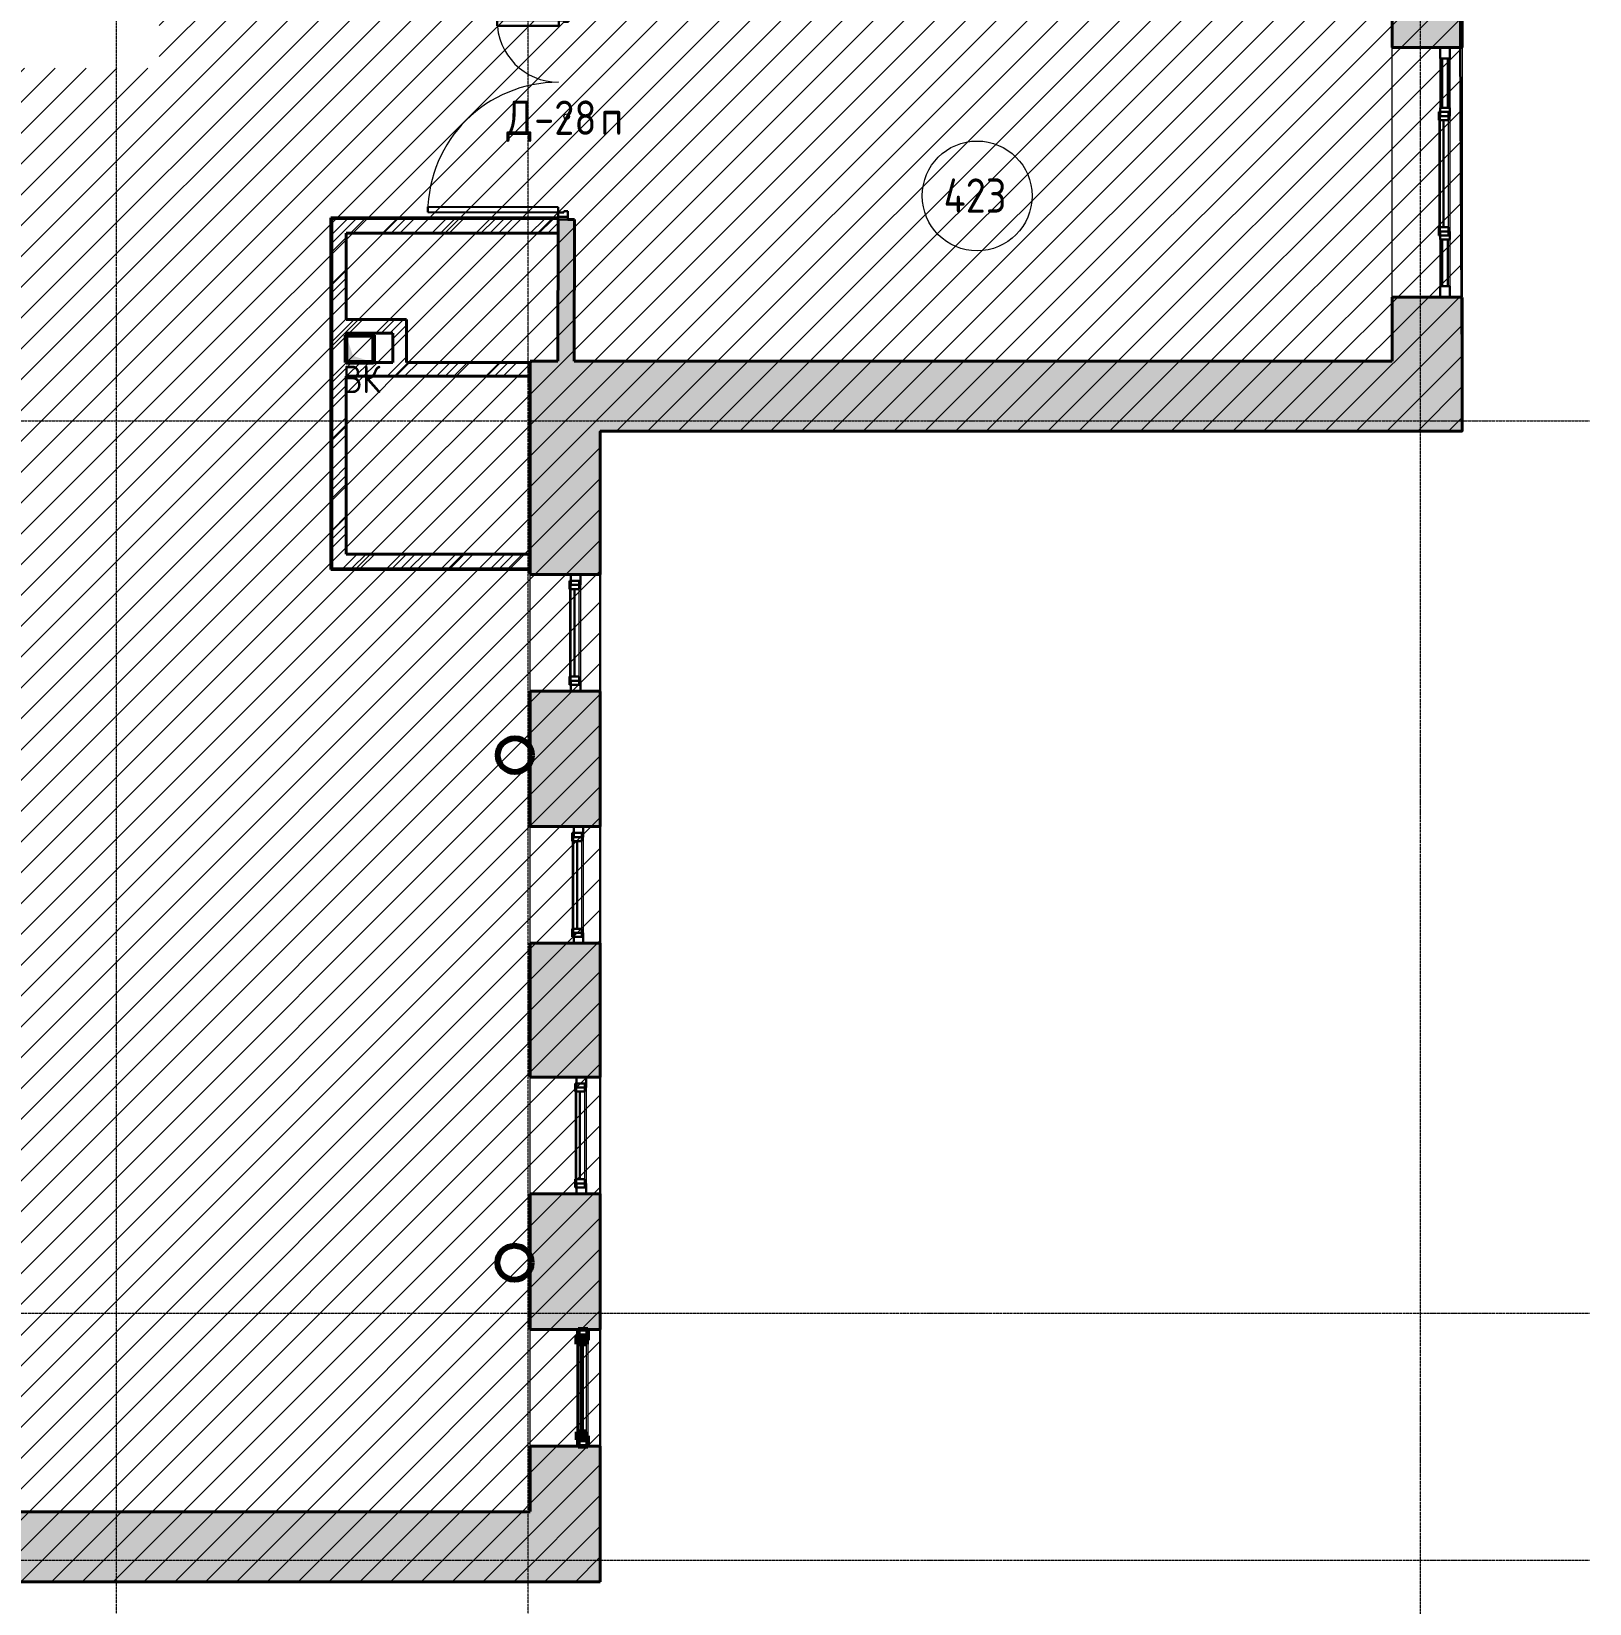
# Model space of a CAD drawing. Header units: millimetres. Extents: x -11886 to 379896, y -8130 to 47743.
# Drawn here: x 368545 to 379896, y 141 to 11595 of the extents above; entities that cross this region are included whole.
import ezdxf

# ---------------------------------------------------------------- set-up
doc = ezdxf.new("R2010")
doc.units = ezdxf.units.MM
for name, pattern in [('ADSK_Линия сетки', [25, 20, -2.5, 0, -2.5]), ('ADSK_Сверху', [4.5, 3, -1.5]), ('ADSK_Снесено', [4.5, 3, -1.5])]:
    doc.linetypes.add(name, pattern=pattern)
for name, color, linetype, lineweight, true_color in [('_ Окна', 5, 'Continuous', 30, 0x0000ff), ('Витраж', 5, 'Continuous', 18, 0x0000ff), ('Двери', 5, 'Continuous', 18, 0x0000ff), ('Линии', 7, 'Continuous', 9, 0x00a600), ('Окна', 5, 'Continuous', 18, 0x0000ff), ('Панели витража', 5, 'Continuous', 18, 0x0000ff), ('планы со стояками отопление_dwg', 7, 'Continuous', 9, 0x767676), ('Стены внутренние', 5, 'Continuous', 18, 0x0000ff), ('Стены наружные', 1, 'ADSK_Снесено', 18, 0xff0000), ('Стены штриховка', 5, 'Continuous', 18, 0x0000ff)]:
    doc.layers.add(name, color=color, linetype=linetype, lineweight=lineweight, true_color=true_color)
for name, color, linetype, lineweight in [('Аннотация', 7, 'Continuous', 9), ('Марки дверей', 7, 'Continuous', 20), ('Марки помещений', 7, 'Continuous', 20), ('Оси', 7, 'Continuous', 9), ('стояки', 7, 'Continuous', 9), ('Узлы', 7, 'Continuous', 18)]:
    doc.layers.add(name, color=color, linetype=linetype, lineweight=lineweight)
doc.styles.add('GOST Common_1', font='GOST_Common.ttf', dxfattribs={"width": 0.9, "height": 200})
doc.styles.add('GOST Common_2', font='GOST_Common.ttf', dxfattribs={"width": 0.9, "height": 250})
pattern_1 = [(45, (322754.53, 150), (-179.6051, 179.6051), []), (45, (322818.03, 150), (0, 359.2102), []), (45, (322691.03, 150), (0, 359.2102), [])]

# ---------------------------------------------------------------- blocks, each defined once
blk = doc.blocks.new('Прямоугольный импост - 70х20_60мм-1425107-04 План 4-го этажа')
at = {"layer": 'Витраж', "color": 161, "linetype": 'ADSK_Сверху', "true_color": 0xaaaaff}
for p, q in [((-6077, 27832), (-6147, 27832)), ((-6147, 27752), (-6147, 27832)), ((-6077, 27752), (-6077, 27832)), ((-6147, 27382), (-6147, 27412)), ((-6077, 27382), (-6077, 27412))]:
    blk.add_line(p, q, dxfattribs=at)
blk = doc.blocks.new('Прямоугольный импост - 70х20_60мм-1424716-04 План 4-го этажа')
at = {"layer": 'Витраж', "color": 161, "linetype": 'ADSK_Сверху', "true_color": 0xaaaaff}
for p, q in [((-80, 35), (0, 35)), ((0, 35), (0, -35)), ((0, -35), (-80, -35))]:
    blk.add_line(p, q, dxfattribs=at)
blk = doc.blocks.new('Прямоугольный импост - 70х20_60мм-1424717-04 План 4-го этажа')
at = {"layer": 'Витраж', "color": 161, "linetype": 'ADSK_Сверху', "true_color": 0xaaaaff}
for p, q in [((0, 35), (-80, 35)), ((0, -35), (0, 35)), ((-80, -35), (0, -35))]:
    blk.add_line(p, q, dxfattribs=at)
blk = doc.blocks.new('Прямоугольный импост - 70х20_60мм-1258612-04 План 4-го этажа')
at = {"layer": 'Витраж', "color": 161, "linetype": 'ADSK_Сверху', "true_color": 0xaaaaff}
for p, q in [((56011, 19229), (56011, 19199)), ((56081, 19229), (56081, 19199)), ((56011, 18359), (56011, 18329)), ((56081, 18359), (56081, 18329))]:
    blk.add_line(p, q, dxfattribs=at)
blk = doc.blocks.new('Прямоугольный импост - 70х20_60мм-1225113-04 План 4-го этажа')
at = {"layer": 'Витраж', "color": 161, "linetype": 'ADSK_Сверху', "true_color": 0xaaaaff}
for p, q in [((41084, 2327), (41054, 2327)), ((41524, 2327), (41444, 2327)), ((41524, 2257), (41524, 2327)), ((41084, 2257), (41054, 2257)), ((41524, 2257), (41444, 2257))]:
    blk.add_line(p, q, dxfattribs=at)
blk = doc.blocks.new('Прямоугольный импост - 70х60мм-1424714-04 План 4-го этажа')
at = {"layer": 'Витраж', "color": 161, "linetype": 'ADSK_Сверху', "true_color": 0xaaaaff}
for p, q in [((-30, 35), (30, 35)), ((30, -35), (-30, -35))]:
    blk.add_line(p, q, dxfattribs=at)
blk = doc.blocks.new('Прямоугольный импост - 70х60мм-1425109-04 План 4-го этажа')
at = {"layer": 'Витраж', "color": 161, "linetype": 'ADSK_Сверху', "true_color": 0xaaaaff}
for p, q in [((-6077, 27752), (-6147, 27752)), ((-6147, 27412), (-6147, 27752)), ((-6077, 27412), (-6077, 27752)), ((-6147, 27412), (-6077, 27412))]:
    blk.add_line(p, q, dxfattribs=at)
blk = doc.blocks.new('Прямоугольный импост - 70х60мм-V3-04 План 4-го этажа')
at = {"layer": 'Витраж', "color": 161, "linetype": 'ADSK_Сверху', "true_color": 0xaaaaff}
for p, q in [((12864, 2397), (12864, 2327)), ((13224, 2397), (12864, 2397)), ((13224, 2327), (12864, 2327)), ((13224, 2327), (13224, 2397))]:
    blk.add_line(p, q, dxfattribs=at)
blk = doc.blocks.new('Прямоугольный импост - 70х60мм-1258614-04 План 4-го этажа')
at = {"layer": 'Витраж', "color": 161, "linetype": 'ADSK_Сверху', "true_color": 0xaaaaff}
for p, q in [((56081, 19199), (56011, 19199)), ((56011, 19199), (56011, 18359)), ((56081, 19199), (56081, 18359)), ((56011, 18359), (56081, 18359))]:
    blk.add_line(p, q, dxfattribs=at)
blk = doc.blocks.new('Прямоугольный импост - 70х20_56мм-1425354-04 План 4-го этажа')
at = {"layer": 'Витраж', "color": 161, "linetype": 'ADSK_Сверху', "true_color": 0xaaaaff}
for p, q in [((11258, 14868), (11188, 14868)), ((11188, 14868), (11188, 14792)), ((11258, 14868), (11258, 14792)), ((11188, 14094), (11188, 14018)), ((11258, 14094), (11258, 14018)), ((11188, 14018), (11258, 14018))]:
    blk.add_line(p, q, dxfattribs=at)
blk = doc.blocks.new('Прямоугольный импост - 70х20_56мм-1424848-04 План 4-го этажа')
at = {"layer": 'Витраж', "color": 161, "linetype": 'ADSK_Сверху', "true_color": 0xaaaaff}
for p, q in [((-76, 35), (0, 35)), ((0, 35), (0, -35)), ((0, -35), (-76, -35))]:
    blk.add_line(p, q, dxfattribs=at)
blk = doc.blocks.new('Прямоугольный импост - 70х20_56мм-1424849-04 План 4-го этажа')
at = {"layer": 'Витраж', "color": 161, "linetype": 'ADSK_Сверху', "true_color": 0xaaaaff}
for p, q in [((0, 35), (-76, 35)), ((0, -35), (0, 35)), ((-76, -35), (0, -35))]:
    blk.add_line(p, q, dxfattribs=at)
blk = doc.blocks.new('Прямоугольный импост - 70х60мм-1425356-04 План 4-го этажа')
at = {"layer": 'Витраж', "color": 161, "linetype": 'ADSK_Сверху', "true_color": 0xaaaaff}
for p, q in [((11258, 14792), (11188, 14792)), ((11188, 14792), (11188, 14094)), ((11258, 14792), (11258, 14094)), ((11188, 14094), (11258, 14094))]:
    blk.add_line(p, q, dxfattribs=at)
blk = doc.blocks.new('Системная панель - _AR_Стекло_40мм_привязка по центру-1315213-04 План 4-го этажа')
at = {"layer": 'Панели витража', "lineweight": 30}
for p, q in [((180, 20), (-180, 20)), ((-180, 20), (-180, -20)), ((180, -20), (180, 20)), ((-180, -20), (180, -20))]:
    blk.add_line(p, q, dxfattribs=at)
blk = doc.blocks.new('Прямоугольный импост - 70х20_60мм-1315214-04 План 4-го этажа')
at = {"layer": 'Витраж', "lineweight": 30}
for p, q in [((-80, 35), (0, 35)), ((-80, -35), (-80, 35)), ((0, 35), (0, -35)), ((0, -35), (-80, -35))]:
    blk.add_line(p, q, dxfattribs=at)
blk = doc.blocks.new('Прямоугольный импост - 70х20_60мм-1315215-04 План 4-го этажа')
at = {"layer": 'Витраж', "lineweight": 30}
for p, q in [((0, 35), (-80, 35)), ((-80, 35), (-80, -35)), ((0, -35), (0, 35)), ((-80, -35), (0, -35))]:
    blk.add_line(p, q, dxfattribs=at)
blk = doc.blocks.new('Системная панель - _AR_Стекло_40мм_привязка по центру-1426728-04 План 4-го этажа')
at = {"layer": 'Панели витража', "lineweight": 30}
for p, q in [((170, 20), (-170, 20)), ((-170, 20), (-170, -20)), ((170, -20), (170, 20)), ((-170, -20), (170, -20))]:
    blk.add_line(p, q, dxfattribs=at)
blk = doc.blocks.new('Витраж-тент со смещением вовне - 60мм 30 сдвиг-1466976-04 План 4-го этажа')
at = {"layer": '_ Окна'}
for p, q in [((-450, 25), (-450, -45)), ((-450, 25), (-390, 25)), ((-450, -45), (-450, 25)), ((-390, 25), (-390, -45)), ((450, 25), (390, 25)), ((390, 25), (390, -45)), ((450, -45), (450, 25)), ((450, -45), (450, 25)), ((-390, -45), (-450, -45)), ((-390, -10), (390, -10)), ((390, -45), (450, -45))]:
    blk.add_line(p, q, dxfattribs=at)
at = {"layer": 'Окна'}
for p, q in [((390, 25), (-390, 25)), ((-390, -45), (390, -45))]:
    blk.add_line(p, q, dxfattribs=at)
blk = doc.blocks.new('Прямоугольный импост - 70х60мм-V89-04 План 4-го этажа')
at = {"layer": 'Витраж'}
for p, q in [((3750, 35424), (3750, 35784)), ((3820, 35784), (3820, 35424))]:
    blk.add_line(p, q, dxfattribs=at)
blk = doc.blocks.new('Прямоугольный импост - 70х60мм-V197-04 План 4-го этажа')
at = {"layer": 'Витраж'}
for p, q in [((56053, 9588), (56053, 9928)), ((56123, 9928), (56123, 9588))]:
    blk.add_line(p, q, dxfattribs=at)
blk = doc.blocks.new('Прямоугольный импост - 70х60мм-1315212-04 План 4-го этажа')
at = {"layer": 'Витраж', "lineweight": 30}
for p, q in [((-30, 35), (30, 35)), ((-30, -35), (-30, 35)), ((30, 35), (30, -35)), ((30, -35), (-30, -35))]:
    blk.add_line(p, q, dxfattribs=at)
blk = doc.blocks.new('Прямоугольный импост - 70х60мм-V198-04 План 4-го этажа')
at = {"layer": 'Витраж'}
for p, q in [((56053, 9988), (56053, 10828)), ((56123, 10828), (56123, 9988))]:
    blk.add_line(p, q, dxfattribs=at)
blk = doc.blocks.new('Витраж-тент со смещением вовне - 60мм 30 сдвиг-1466964-04 План 4-го этажа')
at = {"layer": '_ Окна'}
for p, q in [((-379, 25), (-379, -45)), ((-379, 25), (-319, 25)), ((-379, -45), (-379, 25)), ((-319, 25), (-319, -45)), ((379, 25), (319, 25)), ((319, 25), (319, -45)), ((379, -45), (379, 25)), ((379, -45), (379, 25)), ((-319, -45), (-379, -45)), ((-319, -10), (319, -10)), ((319, -45), (379, -45))]:
    blk.add_line(p, q, dxfattribs=at)
at = {"layer": 'Окна'}
for p, q in [((319, 25), (-319, 25)), ((-319, -45), (319, -45))]:
    blk.add_line(p, q, dxfattribs=at)
blk = doc.blocks.new('Прямоугольный импост - 70х20_56мм-V199-04 План 4-го этажа')
at = {"layer": 'Витраж', "lineweight": 30}
for p, q in [((-76, 35), (0, 35)), ((-76, -35), (-76, 35)), ((0, 35), (0, -35)), ((0, -35), (-76, -35))]:
    blk.add_line(p, q, dxfattribs=at)
blk = doc.blocks.new('Прямоугольный импост - 70х20_56мм-V200-04 План 4-го этажа')
at = {"layer": 'Витраж', "lineweight": 30}
for p, q in [((0, 35), (-76, 35)), ((-76, 35), (-76, -35)), ((0, -35), (0, 35)), ((-76, -35), (0, -35))]:
    blk.add_line(p, q, dxfattribs=at)
blk = doc.blocks.new('Прямоугольный импост - 70х60мм-V8-04 План 4-го этажа')
at = {"layer": 'Витраж'}
for p, q in [((38846, 14041), (38846, 14739)), ((38916, 14739), (38916, 14041))]:
    blk.add_line(p, q, dxfattribs=at)
blk = doc.blocks.new('Витраж-тент со смещением вовне - 60мм 30 сдвиг-V201-04 План 4-го этажа')
at = {"layer": '_ Окна', "color": 1, "lineweight": 60, "true_color": 0xff0000}
for p, q in [((-379, 25), (-379, -45)), ((-379, 25), (-319, 25)), ((-379, -45), (-379, 25)), ((-319, 25), (-319, -45)), ((379, 25), (319, 25)), ((319, 25), (319, -45)), ((379, -45), (379, 25)), ((379, -45), (379, 25)), ((-319, -45), (-379, -45)), ((-319, -10), (319, -10)), ((319, -45), (379, -45))]:
    blk.add_line(p, q, dxfattribs=at)
at = {"layer": 'Окна'}
for p, q in [((319, 25), (-319, 25)), ((-319, -45), (319, -45))]:
    blk.add_line(p, q, dxfattribs=at)
blk = doc.blocks.new('Прямоугольный импост - 70х20_56мм-V202-04 План 4-го этажа')
at = {"layer": 'Витраж', "color": 1, "lineweight": 60, "true_color": 0xff0000}
for p, q in [((-76, 35), (0, 35)), ((-76, -35), (-76, 35)), ((0, 35), (0, -35)), ((0, -35), (-76, -35))]:
    blk.add_line(p, q, dxfattribs=at)
blk = doc.blocks.new('Прямоугольный импост - 70х20_56мм-V203-04 План 4-го этажа')
at = {"layer": 'Витраж', "color": 1, "lineweight": 60, "true_color": 0xff0000}
for p, q in [((0, 35), (-76, 35)), ((-76, 35), (-76, -35)), ((0, -35), (0, 35)), ((-76, -35), (0, -35))]:
    blk.add_line(p, q, dxfattribs=at)
blk = doc.blocks.new('AC_Дверь_Двупольная - Д-28п 1500х2200h-2039710-04 План 4-го этажа')
at = {"layer": 'Двери', "lineweight": 30}
for p, q in [((-700, 1010), (-660, 1010)), ((-700, 60), (-700, 1010)), ((-660, 1010), (-660, 60)), ((700, 510), (660, 510)), ((660, 510), (660, 60)), ((700, 60), (700, 510)), ((-750, 60), (-730, 60)), ((-750, -10), (-750, 60)), ((-730, 60), (-700, 60)), ((-730, -10), (-730, 60)), ((-730, 60), (-730, -10)), ((-660, 60), (-700, 60)), ((-700, 60), (-700, 20)), ((-700, 20), (-690, 20)), ((-690, 20), (-690, -10)), ((660, 60), (700, 60)), ((700, 20), (690, 20)), ((690, 20), (690, -10)), ((730, 60), (700, 60)), ((700, 60), (700, 20)), ((730, -10), (730, 60)), ((750, 60), (730, 60)), ((730, 60), (730, -10)), ((750, -10), (750, 60)), ((-730, -10), (-750, -10)), ((-690, -10), (-730, -10)), ((690, -10), (730, -10)), ((730, -10), (750, -10))]:
    blk.add_line(p, q, dxfattribs=at)
at = {"layer": 'Двери'}
for centre, radius, start, end in [((-700, 60), 950, 360, 90), ((700, 60), 450, 90, 180)]:
    blk.add_arc(centre, radius, start, end, dxfattribs=at)
blk = doc.blocks.new('планы со стояками отопление_dwg-1484427-04 План 4-го этажа')
at = {"layer": 'стояки', "color": 246, "lineweight": 80, "true_color": 0x7f001f}
for centre in [(219802, 416081), (219798, 412383)]:
    blk.add_circle(centre, 124, dxfattribs=at)
blk = doc.blocks.new('ADSK_Марка_Помещение_ОдноЗначение - Номер-247393-04 План 4-го этажа')
at = {"layer": 'Марки помещений'}
blk.add_circle((0, 0), 4, dxfattribs=at)
blk = doc.blocks.new('ADSK_Марка_Дверь - Типоразмер_ADSK_Марка-58376-04 План 4-го этажа')
at = {"layer": 'Марки дверей', "lineweight": 9}
blk.add_circle((0, 0), 0.2, dxfattribs=at)

msp = doc.modelspace()

# ---------------------------------------------------------------- hatches: boundary and pattern name
at = {"lineweight": 13, "true_color": 0x636466, "transparency": 33554559}
h = msp.add_hatch(dxfattribs=at)
h.set_pattern_fill('ANSI31', color=251, scale=50)
h.set_pattern_definition([(45, (322754.53, 85026.59), (-112.2532, 112.2532), [])])
h.paths.add_polyline_path([(372687.94, 8682.3), (378968.48, 8682.3), (378787.15, 43909.21), (368787.75, 43909.21), (368787.75, 21084.06), (369474.39, 21054.57), (369476.21, 11328.12), (323525.66, 11328.12), (323525.66, 8679.25), (323045.03, 8679.25), (323045.03, 456.79), (331027.53, 422.02), (331027.53, 2336.48), (341727.18, 2336.48), (341727.18, -2582.57), (354090.93, -2582.57), (354090.93, 2335.74), (364791.47, 2256.79), (364791.47, 300.23), (372687.94, 300.23)])
at = {"layer": 'Стены внутренние', "true_color": 0xc0c0c0}
h = msp.add_hatch(color=9, dxfattribs=at)
h.paths.add_polyline_path([(372498.88, 9192.3), (372502.15, 10224.4), (372382.15, 10224.55), (372378.88, 9192.3)])
h.paths.add_polyline_path([(372506.91, 11724.39), (372510.05, 12714.67), (372390.05, 12714.67), (372386.91, 11724.77), (372456.91, 11724.55)])
at = {"layer": 'Стены внутренние', "lineweight": 9}
h = msp.add_hatch(dxfattribs=at)
h.set_pattern_fill('FP_1', color=256, style=0, pattern_type=2)
h.set_pattern_definition(pattern_1)
h.paths.add_polyline_path([(370737.38, 7786.79), (370837.38, 7786.79), (370837.38, 10224.78), (370737.38, 10224.78), (370737.38, 8164.71)])
h = msp.add_hatch(dxfattribs=at)
h.set_pattern_fill('FP_1', color=256, style=0, pattern_type=2)
h.set_pattern_definition(pattern_1)
h.paths.add_polyline_path([(372381.84, 10124.78), (372382.16, 10224.78), (370837.38, 10224.78), (370837.38, 10124.78), (372330.75, 10124.78)])
h = msp.add_hatch(dxfattribs=at)
h.set_pattern_fill('FP_1', color=256, style=0, pattern_type=2)
h.set_pattern_definition(pattern_1)
h.paths.add_polyline_path([(371277.38, 9397.4), (371277.38, 9497.4), (370837.38, 9497.4), (370837.38, 9397.4), (371177.38, 9397.4)])
h = msp.add_hatch(dxfattribs=at)
h.set_pattern_fill('FP_1', color=256, style=0, pattern_type=2)
h.set_pattern_definition(pattern_1)
h.paths.add_polyline_path([(371177.38, 9182.36), (371277.38, 9182.36), (371277.38, 9397.4), (371177.38, 9397.4), (371177.38, 9192.3)])
h = msp.add_hatch(dxfattribs=at)
h.set_pattern_fill('FP_1', color=256, style=0, pattern_type=2)
h.set_pattern_definition(pattern_1)
h.paths.add_polyline_path([(372177.94, 9082.36), (372177.94, 9182.36), (370837.38, 9182.36), (370837.38, 9082.36), (371037.38, 9082.36)])
h = msp.add_hatch(dxfattribs=at)
h.set_pattern_fill('FP_1', color=256, style=0, pattern_type=2)
h.set_pattern_definition(pattern_1)
h.paths.add_polyline_path([(370737.38, 7686.79), (372177.94, 7686.79), (372177.94, 7786.79), (370737.38, 7786.79)])
at = {"layer": 'Стены наружные', "true_color": 0xc0c0c0}
h = msp.add_hatch(color=9, dxfattribs=at)
h.paths.add_polyline_path([(378617.68, 9192.3), (378968.48, 9192.3), (378968.48, 9658.1), (378458.48, 9658.1), (378458.48, 9192.3)])
h.paths.add_polyline_path([(378458.48, 11478.1), (378968.48, 11478.1), (378968.48, 14347.96), (378458.48, 14347.96)])
h.paths.add_polyline_path([(378968.48, 15197.96), (378968.48, 16193.17), (378458.48, 16193.17), (378458.48, 15197.96), (378618.24, 15197.96)])
h.paths.add_polyline_path([(378968.48, 17043.17), (378968.48, 18029.04), (378458.48, 18029.04), (378458.48, 17043.17), (378618.24, 17043.17)])
h.paths.add_polyline_path([(378575.8, 19849.04), (378968.48, 19849.04), (378968.48, 21011.19), (378458.48, 21013.54), (378458.48, 19849.04)])
h = msp.add_hatch(color=9, dxfattribs=at)
h.paths.add_polyline_path([(372357.12, 300.23), (372687.94, 300.23), (372687.94, 1286.63), (372177.94, 1286.63), (372177.94, 300.23), (372354.81, 300.23)])
h.paths.add_polyline_path([(372344.65, 2136.63), (372687.94, 2136.63), (372687.94, 3126.4), (372177.94, 3126.4), (372177.94, 2136.63)])
h.paths.add_polyline_path([(372687.94, 3976.4), (372687.94, 4951.65), (372177.94, 4951.65), (372177.94, 3976.4), (372354.81, 3976.4)])
h.paths.add_polyline_path([(372177.94, 5801.65), (372687.94, 5801.65), (372687.94, 6788.43), (372177.94, 6788.43), (372177.94, 6645.9)])
h.paths.add_polyline_path([(372687.94, 7638.43), (372687.94, 9192.3), (372177.94, 9192.3), (372177.94, 7638.43), (372354.81, 7638.43)])
for points in [[(378968.48, 8682.3), (378968.48, 9192.3), (372687.94, 9192.3), (372687.94, 8682.3), (378618.24, 8682.3)], [(368319.16, 300.23), (372177.94, 300.23), (372177.94, 810.23), (365301.47, 810.23), (365301.47, 300.23)]]:
    msp.add_hatch(color=9, dxfattribs=at).paths.add_polyline_path(points)
at = {"layer": 'Узлы', "true_color": 0x808080}
msp.add_hatch(color=8, dxfattribs=at).paths.add_polyline_path([(370837.38, 9182.36), (371037.38, 9182.36), (370886.88, 9231.86), (370837.38, 9382.36), (370837.38, 9192.3)])

# ---------------------------------------------------------------- linework, layer by layer
at = {"color": 251, "lineweight": 30, "true_color": 0x636466}
msp.add_lwpolyline([(368787.75, 21084.06), (368787.75, 43909.21), (378787.15, 43909.21), (378968.48, 8682.3), (372687.94, 8682.3), (372687.94, 300.23), (364791.47, 300.23), (364791.47, 2256.79), (353990.51, 2336.48), (354090.93, 2335.74), (354090.93, -2582.57), (341727.18, -2582.57), (341727.18, 2336.48), (331027.53, 2336.48), (331027.53, 422.02), (323045.03, 456.79), (323045.03, 8679.25)], dxfattribs=at)
at = {"layer": 'Линии', "lineweight": 60}
for p, q in [((370837.38, 9382.36), (371037.38, 9382.36)), ((370837.38, 9182.36), (370837.38, 9382.36)), ((371037.38, 9382.36), (371037.38, 9182.36)), ((371037.38, 9182.36), (370837.38, 9182.36))]:
    msp.add_line(p, q, dxfattribs=at)
at = {"layer": 'Оси', "linetype": 'ADSK_Линия сетки'}
for p, q in [((369164.44, -5025.59), (369164.44, 44684.79)), ((372164.44, -5025.59), (372164.44, 44684.79)), ((378664.44, -4834.79), (378664.44, 44684.79)), ((311668.31, 8756.79), (379896.25, 8756.79)), ((311668.31, 2256.79), (379896.25, 2256.79)), ((311668.31, 456.79), (379896.25, 456.79))]:
    msp.add_line(p, q, dxfattribs=at)
at = {"layer": 'Стены внутренние', "color": 18, "lineweight": 40, "true_color": 0x000000}
for p, q in [((370725.38, 10236.78), (370725.38, 7674.79)), ((372382.19, 10236.78), (370725.38, 10236.78)), ((372382.16, 10224.78), (372378.88, 9192.3)), ((372502.15, 10224.4), (372452.15, 10224.55)), ((372498.88, 9192.3), (372502.15, 10224.4)), ((370837.38, 9497.4), (370837.38, 10124.78)), ((370837.38, 10124.78), (372381.84, 10124.78)), ((371277.38, 9497.4), (370837.38, 9497.4)), ((370837.38, 9182.36), (370837.38, 9397.4)), ((370837.38, 9397.4), (371177.38, 9397.4)), ((371177.38, 9397.4), (371177.38, 9182.36)), ((371277.38, 9182.36), (371277.38, 9497.4)), ((371177.38, 9182.36), (370837.38, 9182.36)), ((372177.94, 9182.36), (371277.38, 9182.36)), ((370837.38, 7786.79), (370837.38, 9082.36)), ((370837.38, 9082.36), (372177.94, 9082.36)), ((370725.38, 7674.79), (372177.94, 7674.79)), ((372177.94, 7786.79), (370837.38, 7786.79)), ((372177.94, 7676.79), (372177.94, 7786.79))]:
    msp.add_line(p, q, dxfattribs=at)
at = {"layer": 'Стены наружные', "color": 18, "lineweight": 40, "true_color": 0x000000}
for p, q in [((378458.48, 14347.96), (378458.48, 11478.1)), ((378968.48, 11478.1), (378968.48, 14347.96)), ((378458.48, 11478.1), (378968.48, 11478.1)), ((378968.48, 9658.1), (378458.48, 9658.1)), ((378458.48, 9658.1), (378458.48, 9192.3)), ((378968.48, 8682.3), (378968.48, 9658.1)), ((372378.88, 9192.3), (372177.94, 9192.3)), ((372177.94, 9192.3), (372177.94, 7786.79)), ((378458.48, 9192.3), (372498.88, 9192.3)), ((372687.94, 7638.43), (372687.94, 8682.3)), ((372687.94, 8682.3), (378968.48, 8682.3)), ((372177.94, 7674.79), (372177.94, 7638.43)), ((372177.94, 7638.43), (372687.94, 7638.43)), ((372687.94, 6788.43), (372177.94, 6788.43)), ((372177.94, 6788.43), (372177.94, 5801.65)), ((372687.94, 5801.65), (372687.94, 6788.43)), ((372177.94, 5801.65), (372687.94, 5801.65)), ((372687.94, 4951.65), (372177.94, 4951.65)), ((372177.94, 4951.65), (372177.94, 3976.4)), ((372687.94, 3976.4), (372687.94, 4951.65)), ((372177.94, 3976.4), (372687.94, 3976.4)), ((372687.94, 3126.4), (372177.94, 3126.4)), ((372177.94, 3126.4), (372177.94, 2136.63)), ((372687.94, 2136.63), (372687.94, 3126.4)), ((372177.94, 2136.63), (372687.94, 2136.63)), ((372687.94, 1286.63), (372177.94, 1286.63)), ((372177.94, 1286.63), (372177.94, 810.23)), ((372687.94, 300.23), (372687.94, 1286.63)), ((372177.94, 810.23), (367491.88, 810.23)), ((364791.47, 300.23), (372687.94, 300.23))]:
    msp.add_line(p, q, dxfattribs=at)
at = {"layer": 'Стены наружные', "color": 18, "true_color": 0x000000}
for p, q in [((378458.48, 9658.1), (378458.48, 11478.1)), ((378968.48, 11478.1), (378968.48, 9658.1)), ((372177.94, 6788.43), (372177.94, 7638.43)), ((372687.94, 7638.43), (372687.94, 6788.43)), ((372177.94, 4951.65), (372177.94, 5801.65)), ((372687.94, 5801.65), (372687.94, 4951.65)), ((372177.94, 3126.4), (372177.94, 3976.4)), ((372687.94, 3976.4), (372687.94, 3126.4)), ((372177.94, 1286.63), (372177.94, 2136.63)), ((372687.94, 2136.63), (372687.94, 1286.63))]:
    msp.add_line(p, q, dxfattribs=at)
at = {"layer": 'Стены штриховка'}
for p, q in [((372382.19, 10234.78), (370725.38, 10234.78)), ((370727.38, 10236.78), (370727.38, 7674.79)), ((370737.38, 10234.78), (370737.38, 10236.78)), ((370737.38, 10224.78), (370737.38, 7686.79)), ((372382.16, 10224.78), (370737.38, 10224.78)), ((370727.38, 7686.79), (370725.38, 7686.79)), ((370725.38, 7676.79), (372177.94, 7676.79)), ((370737.38, 7686.79), (372177.94, 7686.79)), ((372177.94, 7674.79), (372177.94, 7676.79))]:
    msp.add_line(p, q, dxfattribs=at)

# ---------------------------------------------------------------- block references
at = {"layer": '_ Окна'}
for name, p, rotation in [('Витраж-тент со смещением вовне - 60мм 30 сдвиг-1466976-04 План 4-го этажа', (378842.55, 10558.1), 270.0000000000002), ('Витраж-тент со смещением вовне - 60мм 30 сдвиг-1466964-04 План 4-го этажа', (372510.23, 7213.43), 270.0000000000003), ('Витраж-тент со смещением вовне - 60мм 30 сдвиг-1466964-04 План 4-го этажа', (372530.17, 5376.65), 270.0000000000003), ('Витраж-тент со смещением вовне - 60мм 30 сдвиг-1466964-04 План 4-го этажа', (372550.48, 3551.4), 270.0000000000003)]:
    msp.add_blockref(name, p, dxfattribs=dict(at, rotation=rotation))
at = {"layer": '_ Окна', "color": 1, "lineweight": 60, "true_color": 0xff0000, "rotation": 270.0000000000003}
msp.add_blockref('Витраж-тент со смещением вовне - 60мм 30 сдвиг-V201-04 План 4-го этажа', (372563.28, 1711.63), dxfattribs=at)
at = {"layer": 'Витраж', "color": 161, "linetype": 'ADSK_Сверху', "true_color": 0xaaaaff}
for name, p, rotation in [('Прямоугольный импост - 70х20_60мм-1424717-04 План 4-го этажа', (378842.55, 11478.1), 90.00000000000024), ('Прямоугольный импост - 70х20_60мм-1225113-04 План 4-го этажа', (381134.7, -30046.35), 90), ('Прямоугольный импост - 70х60мм-V3-04 План 4-го этажа', (381204.06, -1826.14), 90), ('Прямоугольный импост - 70х20_60мм-1425107-04 План 4-го этажа', (372730.92, 37490.34), 180), ('Прямоугольный импост - 70х60мм-1425109-04 План 4-го этажа', (372730.92, 37490.34), 180), ('Прямоугольный импост - 70х20_56мм-1424849-04 План 4-го этажа', (372510.23, 7638.43), 90.00000000000031), ('Прямоугольный импост - 70х20_56мм-1424849-04 План 4-го этажа', (372530.17, 5801.65), 90.00000000000031), ('Прямоугольный импост - 70х20_56мм-1424849-04 План 4-го этажа', (372550.48, 3976.4), 90.00000000000031), ('Прямоугольный импост - 70х20_56мм-1424849-04 План 4-го этажа', (372563.28, 2136.63), 90.00000000000031)]:
    msp.add_blockref(name, p, dxfattribs=dict(at, rotation=rotation))
at = {"layer": 'Витраж'}
for name, p, rotation in [('Прямоугольный импост - 70х20_60мм-1315215-04 План 4-го этажа', (378842.55, 11478.1), 90.00000000000024), ('Прямоугольный импост - 70х20_56мм-V200-04 План 4-го этажа', (372510.23, 7638.43), 90.00000000000031), ('Прямоугольный импост - 70х60мм-V8-04 План 4-го этажа', (411391.05, 21603.05), 180), ('Прямоугольный импост - 70х20_56мм-V200-04 План 4-го этажа', (372530.17, 5801.65), 90.00000000000031), ('Прямоугольный импост - 70х60мм-V8-04 План 4-го этажа', (411410.98, 19766.27), 180), ('Прямоугольный импост - 70х20_56мм-V200-04 План 4-го этажа', (372550.48, 3976.4), 90.00000000000031), ('Прямоугольный импост - 70х60мм-V8-04 План 4-го этажа', (411431.29, 17941.02), 180), ('Прямоугольный импост - 70х20_56мм-V203-04 План 4-го этажа', (372563.28, 2136.63), 90.00000000000031), ('Прямоугольный импост - 70х60мм-V8-04 План 4-го этажа', (411444.1, 16101.25), 180)]:
    msp.add_blockref(name, p, dxfattribs=dict(at, rotation=rotation))
for name, p in [('Прямоугольный импост - 70х60мм-V89-04 План 4-го этажа', (375057.34, -24386.22)), ('Прямоугольный импост - 70х60мм-V198-04 План 4-го этажа', (322754.53, 150)), ('Прямоугольный импост - 70х60мм-V197-04 План 4-го этажа', (322754.53, 150))]:
    msp.add_blockref(name, p, dxfattribs=at)
at = {"layer": 'Витраж', "color": 161, "linetype": 'ADSK_Сверху', "true_color": 0xaaaaff, "extrusion": (0, 0, -1), "rotation": 269.9999999999997}
for name, p in [('Прямоугольный импост - 70х60мм-1424714-04 План 4-го этажа', (-378842.55, 11008.1)), ('Прямоугольный импост - 70х60мм-1424714-04 План 4-го этажа', (-378842.55, 10108.1)), ('Прямоугольный импост - 70х20_60мм-1424716-04 План 4-го этажа', (-378842.55, 9658.1)), ('Прямоугольный импост - 70х20_56мм-1424848-04 План 4-го этажа', (-372510.23, 6788.43)), ('Прямоугольный импост - 70х20_56мм-1424848-04 План 4-го этажа', (-372530.17, 4951.65)), ('Прямоугольный импост - 70х20_56мм-1424848-04 План 4-го этажа', (-372550.48, 3126.4)), ('Прямоугольный импост - 70х20_56мм-1424848-04 План 4-го этажа', (-372563.28, 1286.63))]:
    msp.add_blockref(name, p, dxfattribs=at)
at = {"layer": 'Витраж', "extrusion": (0, 0, -1), "rotation": 269.9999999999997}
for name, p in [('Прямоугольный импост - 70х60мм-1315212-04 План 4-го этажа', (-378842.55, 11008.1)), ('Прямоугольный импост - 70х60мм-1315212-04 План 4-го этажа', (-378842.55, 10108.1)), ('Прямоугольный импост - 70х20_60мм-1315214-04 План 4-го этажа', (-378842.55, 9658.1)), ('Прямоугольный импост - 70х20_56мм-V199-04 План 4-го этажа', (-372510.23, 6788.43)), ('Прямоугольный импост - 70х20_56мм-V199-04 План 4-го этажа', (-372530.17, 4951.65)), ('Прямоугольный импост - 70х20_56мм-V199-04 План 4-го этажа', (-372550.48, 3126.4)), ('Прямоугольный импост - 70х20_56мм-V202-04 План 4-го этажа', (-372563.28, 1286.63))]:
    msp.add_blockref(name, p, dxfattribs=at)
at = {"layer": 'Витраж', "color": 161, "linetype": 'ADSK_Сверху', "true_color": 0xaaaaff}
for name, p in [('Прямоугольный импост - 70х20_60мм-1258612-04 План 4-го этажа', (322796.62, -8220.94)), ('Прямоугольный импост - 70х60мм-1258614-04 План 4-го этажа', (322796.62, -8220.94)), ('Прямоугольный импост - 70х20_56мм-1425354-04 План 4-го этажа', (361286.87, -7230.02)), ('Прямоугольный импост - 70х60мм-1425356-04 План 4-го этажа', (361286.87, -7230.02)), ('Прямоугольный импост - 70х20_56мм-1425354-04 План 4-го этажа', (361306.81, -9066.8)), ('Прямоугольный импост - 70х60мм-1425356-04 План 4-го этажа', (361306.81, -9066.8)), ('Прямоугольный импост - 70х20_56мм-1425354-04 План 4-го этажа', (361327.12, -10892.05)), ('Прямоугольный импост - 70х60мм-1425356-04 План 4-го этажа', (361327.12, -10892.05)), ('Прямоугольный импост - 70х20_56мм-1425354-04 План 4-го этажа', (361339.92, -12731.82)), ('Прямоугольный импост - 70х60мм-1425356-04 План 4-го этажа', (361339.92, -12731.82))]:
    msp.add_blockref(name, p, dxfattribs=at)
at = {"layer": 'Двери', "rotation": 89.81843343957114}
msp.add_blockref('AC_Дверь_Двупольная - Д-28п 1500х2200h-2039710-04 План 4-го этажа', (372444.53, 10974.58), dxfattribs=at)
at = {"layer": 'Марки дверей', "xscale": 99.99999999999993, "yscale": 99.99999999999993, "zscale": 99.99999999999993}
msp.add_blockref('ADSK_Марка_Дверь - Типоразмер_ADSK_Марка-58376-04 План 4-го этажа', (372444.53, 10974.58), dxfattribs=at)
at = {"layer": 'Марки помещений', "xscale": 99.99999999999993, "yscale": 99.99999999999993, "zscale": 99.99999999999993}
msp.add_blockref('ADSK_Марка_Помещение_ОдноЗначение - Номер-247393-04 План 4-го этажа', (375434.55, 10396.53), dxfattribs=at)
at = {"layer": 'Панели витража', "rotation": 270.0000000000002}
for name, p in [('Системная панель - _AR_Стекло_40мм_привязка по центру-1315213-04 План 4-го этажа', (378842.55, 11218.1)), ('Системная панель - _AR_Стекло_40мм_привязка по центру-1426728-04 План 4-го этажа', (378842.55, 9908.1))]:
    msp.add_blockref(name, p, dxfattribs=at)
at = {"layer": 'планы со стояками отопление_dwg', "color": 6, "true_color": 0xff00ff}
msp.add_blockref('планы со стояками отопление_dwg-1484427-04 План 4-го этажа', (152265.33, -409758.64), dxfattribs=at)

# ---------------------------------------------------------------- texts
at = {"layer": 'Аннотация', "insert": (370811.69, 9160.38), "char_height": 200, "width": 360.7594, "attachment_point": 1, "style": 'GOST Common_1'}
msp.add_mtext('ВК', dxfattribs=at)
at = {"layer": 'Марки дверей', "lineweight": 9, "char_height": 250, "attachment_point": 1, "style": 'GOST Common_2'}
for s, insert, width in [('\\fGOST Common|b0|i0|c204|p34|;\\W.9;Д', (372004.7, 11091.59), 245.3164), ('-28', (372207.11, 11091.59), 584.4302), ('\\fGOST Common|b0|i0|c204|p34|;\\W.9;п', (372689.31, 11091.59), 194.8101)]:
    msp.add_mtext(s, dxfattribs=dict(at, insert=insert, width=width))
at = {"layer": 'Марки помещений', "lineweight": 9, "insert": (375189.74, 10524.25), "char_height": 250, "width": 606.0757, "attachment_point": 1, "style": 'GOST Common_2'}
msp.add_mtext('423', dxfattribs=at)

doc.saveas('drawing.dxf')
